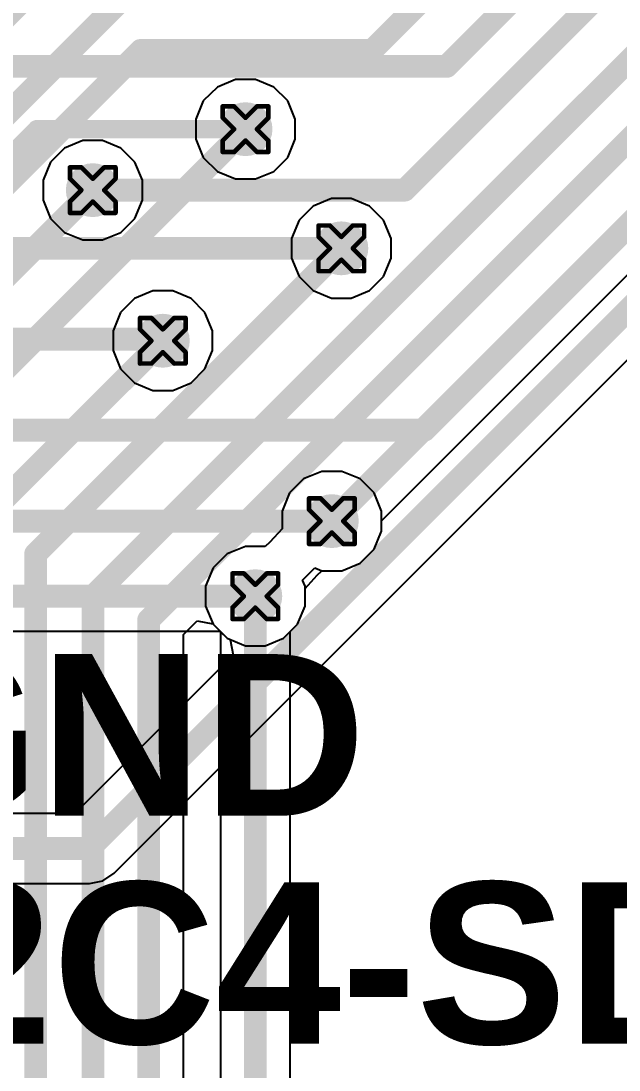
# Model space of a CAD drawing. Header units: inches. Extents: x -11 to 5379, y 0 to 5429.
# Drawn here: x 176.02 to 182.68, y 38.06 to 49.74 of the extents above; entities that cross this region are included whole.
import ezdxf

# ---------------------------------------------------------------- set-up
doc = ezdxf.new("R2010")
doc.units = ezdxf.units.IN
for name, color, linetype in [('Bottom Layer', 5, 'Continuous'), ('Drill Drawing', 1, 'Continuous'), ('GND', 16, 'Continuous'), ('PWR', 76, 'Continuous'), ('Top Layer', 1, 'Continuous'), ('Top Overlay', 2, 'Continuous'), ('Via Holes', 16, 'Continuous')]:
    doc.layers.add(name, color=color, linetype=linetype)
doc.styles.add('Arial_Bold', font='', dxfattribs={"height": 0.2})
doc.styles.get('Arial_Bold').set_extended_font_data('Arial', bold=True)

msp = doc.modelspace()

# ---------------------------------------------------------------- hatches: boundary and pattern name
at = {"layer": 'Bottom Layer'}
h = msp.add_hatch(color=5, dxfattribs=at)
edge = h.paths.add_edge_path()
edge.add_arc((178.518, 48.533), 0.3, 0, 360)
h = msp.add_hatch(color=5, dxfattribs=at)
edge = h.paths.add_edge_path()
edge.add_arc((176.817, 47.854), 0.3, 0, 360)
h = msp.add_hatch(color=5, dxfattribs=at)
edge = h.paths.add_edge_path()
edge.add_arc((179.585, 47.206), 0.3, 0, 360)
h = msp.add_hatch(color=5, dxfattribs=at)
edge = h.paths.add_edge_path()
edge.add_arc((177.597, 46.177), 0.3, 0, 360)
h = msp.add_hatch(color=5, dxfattribs=at)
edge = h.paths.add_edge_path()
edge.add_arc((179.479, 44.168), 0.3, 0, 360)
h = msp.add_hatch(color=5, dxfattribs=at)
edge = h.paths.add_edge_path()
edge.add_arc((178.627, 43.332), 0.3, 0, 360)
at = {"layer": 'GND'}
h = msp.add_hatch(color=16, dxfattribs=at)
edge = h.paths.add_edge_path()
edge.add_arc((178.518, 48.533), 0.3, 0, 360)
h = msp.add_hatch(color=16, dxfattribs=at)
edge = h.paths.add_edge_path()
edge.add_arc((176.817, 47.854), 0.3, 0, 360)
h = msp.add_hatch(color=16, dxfattribs=at)
edge = h.paths.add_edge_path()
edge.add_arc((179.585, 47.206), 0.3, 0, 360)
h = msp.add_hatch(color=16, dxfattribs=at)
edge = h.paths.add_edge_path()
edge.add_arc((177.597, 46.177), 0.3, 0, 360)
h = msp.add_hatch(color=16, dxfattribs=at)
edge = h.paths.add_edge_path()
edge.add_arc((179.479, 44.168), 0.3, 0, 360)
h = msp.add_hatch(color=16, dxfattribs=at)
edge = h.paths.add_edge_path()
edge.add_arc((178.627, 43.332), 0.3, 0, 360)
at = {"layer": 'PWR'}
h = msp.add_hatch(color=76, dxfattribs=at)
edge = h.paths.add_edge_path()
edge.add_arc((178.518, 48.533), 0.3, 0, 360)
h = msp.add_hatch(color=76, dxfattribs=at)
edge = h.paths.add_edge_path()
edge.add_arc((176.817, 47.854), 0.3, 0, 360)
h = msp.add_hatch(color=76, dxfattribs=at)
edge = h.paths.add_edge_path()
edge.add_arc((179.585, 47.206), 0.3, 0, 360)
h = msp.add_hatch(color=76, dxfattribs=at)
edge = h.paths.add_edge_path()
edge.add_arc((177.597, 46.177), 0.3, 0, 360)
h = msp.add_hatch(color=76, dxfattribs=at)
edge = h.paths.add_edge_path()
edge.add_arc((179.479, 44.168), 0.3, 0, 360)
h = msp.add_hatch(color=76, dxfattribs=at)
edge = h.paths.add_edge_path()
edge.add_arc((178.627, 43.332), 0.3, 0, 360)
at = {"layer": 'Top Layer'}
h = msp.add_hatch(color=1, dxfattribs=at)
edge = h.paths.add_edge_path()
edge.add_arc((178.518, 48.533), 0.3, 0, 360)
h = msp.add_hatch(color=1, dxfattribs=at)
edge = h.paths.add_edge_path()
edge.add_arc((176.817, 47.854), 0.3, 0, 360)
h = msp.add_hatch(color=1, dxfattribs=at)
edge = h.paths.add_edge_path()
edge.add_arc((179.585, 47.206), 0.3, 0, 360)
h = msp.add_hatch(color=1, dxfattribs=at)
edge = h.paths.add_edge_path()
edge.add_arc((177.597, 46.177), 0.3, 0, 360)
h = msp.add_hatch(color=1, dxfattribs=at)
edge = h.paths.add_edge_path()
edge.add_arc((179.479, 44.168), 0.3, 0, 360)
h = msp.add_hatch(color=1, dxfattribs=at)
edge = h.paths.add_edge_path()
edge.add_arc((178.627, 43.332), 0.3, 0, 360)
at = {"layer": 'Via Holes'}
h = msp.add_hatch(color=7, dxfattribs=at)
edge = h.paths.add_edge_path()
edge.add_arc((178.518, 48.533), 0.15, 0, 360)
h = msp.add_hatch(color=7, dxfattribs=at)
edge = h.paths.add_edge_path()
edge.add_arc((176.817, 47.854), 0.15, 0, 360)
h = msp.add_hatch(color=7, dxfattribs=at)
edge = h.paths.add_edge_path()
edge.add_arc((179.585, 47.206), 0.15, 0, 360)
h = msp.add_hatch(color=7, dxfattribs=at)
edge = h.paths.add_edge_path()
edge.add_arc((177.597, 46.177), 0.15, 0, 360)
h = msp.add_hatch(color=7, dxfattribs=at)
edge = h.paths.add_edge_path()
edge.add_arc((179.479, 44.168), 0.15, 0, 360)
h = msp.add_hatch(color=7, dxfattribs=at)
edge = h.paths.add_edge_path()
edge.add_arc((178.627, 43.332), 0.15, 0, 360)

# ---------------------------------------------------------------- linework, layer by layer
at = {"layer": 'Bottom Layer'}
for p, q in [((180.033, 44.173), (185.173, 49.313)), ((180.033, 44.058), (180.033, 44.173)), ((179.949, 43.854), (180.033, 44.058)), ((179.793, 43.698), (179.949, 43.854)), ((179.589, 43.614), (179.793, 43.698)), ((179.152, 43.511), (179.288, 43.648)), ((179.288, 43.648), (179.369, 43.614)), ((179.369, 43.614), (179.589, 43.614)), ((179.181, 43.443), (179.152, 43.511)), ((179.181, 43.222), (179.181, 43.443)), ((179.096, 43.019), (179.181, 43.222)), ((177.828, 42.907), (177.98, 43.059)), ((177.98, 43.059), (178.155, 43.024)), ((178.155, 43.024), (178.157, 43.019)), ((178.157, 43.019), (178.238, 42.937)), ((179.015, 42.937), (179.096, 43.019)), ((177.828, 35.822), (177.828, 42.907)), ((178.238, 42.937), (178.238, 36.181)), ((179.015, 36.342), (179.015, 42.937))]:
    msp.add_line(p, q, dxfattribs=at)
for points in [[(179.927, 49.41, 0.254, 0.254, 0), (183.162, 52.646, 0.254, 0.254, 0)], [(176.819, 43.329, 0.254, 0.254, 0), (186.042, 52.552, 0.254, 0.254, 0)], [(177.44, 43.068, 0.254, 0.254, 0), (186.639, 52.267, 0.254, 0.254, 0)], [(161.074, 35, 0.254, 0.254, 0), (176.674, 50.6, 0.254, 0.254, 0)], [(161.328, 34.166, 0.254, 0.254, 0), (177.166, 50.004, 0.254, 0.254, 0)], [(179.479, 44.168, 0.254, 0.254, 0), (185.012, 49.701, 0.254, 0.254, 0)], [(161.543, 33.603, 0.254, 0.254, 0), (177.351, 49.41, 0.254, 0.254, 0)], [(177.351, 49.41, 0.254, 0.254, 0), (179.927, 49.41, 0.254, 0.254, 0)], [(174.87, 44.885, 0.254, 0.254, 0), (178.518, 48.533, 0.254, 0.254, 0)], [(162.037, 33.074, 0.254, 0.254, 0), (176.817, 47.854, 0.254, 0.254, 0)], [(176.181, 43.802, 0.254, 0.254, 0), (179.585, 47.206, 0.254, 0.254, 0)], [(175.548, 44.129, 0.254, 0.254, 0), (177.597, 46.177, 0.254, 0.254, 0)], [(176.181, 36.304, 0.254, 0.254, 0), (176.181, 43.802, 0.254, 0.254, 0)], [(176.819, 36.009, 0.254, 0.254, 0), (176.819, 43.329, 0.254, 0.254, 0)], [(178.627, 36.181, 0.254, 0.254, 0), (178.627, 43.332, 0.254, 0.254, 0)], [(177.44, 35.822, 0.254, 0.254, 0), (177.44, 43.068, 0.254, 0.254, 0)]]:
    msp.add_lwpolyline(points, format="xyseb", dxfattribs=at)
for points in [[(177.287, 49.41, 0.127, 0.127, 1), (177.414, 49.41, 0.127, 0.127, 1)], [(177.287, 49.41, 0.127, 0.127, 1), (177.414, 49.41, 0.127, 0.127, 1)], [(179.863, 49.41, 0.127, 0.127, 1), (179.99, 49.41, 0.127, 0.127, 1)], [(179.863, 49.41, 0.127, 0.127, 1), (179.99, 49.41, 0.127, 0.127, 1)], [(178.454, 48.533, 0.127, 0.127, 1), (178.581, 48.533, 0.127, 0.127, 1)], [(176.753, 47.854, 0.127, 0.127, 1), (176.88, 47.854, 0.127, 0.127, 1)], [(179.522, 47.206, 0.127, 0.127, 1), (179.649, 47.206, 0.127, 0.127, 1)], [(177.533, 46.177, 0.127, 0.127, 1), (177.66, 46.177, 0.127, 0.127, 1)], [(179.416, 44.168, 0.127, 0.127, 1), (179.543, 44.168, 0.127, 0.127, 1)], [(176.117, 43.802, 0.127, 0.127, 1), (176.244, 43.802, 0.127, 0.127, 1)], [(176.117, 43.802, 0.127, 0.127, 1), (176.244, 43.802, 0.127, 0.127, 1)], [(176.756, 43.329, 0.127, 0.127, 1), (176.883, 43.329, 0.127, 0.127, 1)], [(176.756, 43.329, 0.127, 0.127, 1), (176.883, 43.329, 0.127, 0.127, 1)], [(178.563, 43.332, 0.127, 0.127, 1), (178.69, 43.332, 0.127, 0.127, 1)], [(177.376, 43.068, 0.127, 0.127, 1), (177.503, 43.068, 0.127, 0.127, 1)], [(177.376, 43.068, 0.127, 0.127, 1), (177.503, 43.068, 0.127, 0.127, 1)]]:
    msp.add_lwpolyline(points, format="xyseb", close=True, dxfattribs=at)
at = {"layer": 'Drill Drawing'}
for points in [[(178.264, 48.66, 0.0508, 0.0508, 0), (178.264, 48.787, 0.0508, 0.0508, 0)], [(178.264, 48.787, 0.0508, 0.0508, 0), (178.391, 48.787, 0.0508, 0.0508, 0)], [(178.391, 48.787, 0.0508, 0.0508, 0), (178.518, 48.66, 0.0508, 0.0508, 0)], [(178.518, 48.66, 0.0508, 0.0508, 0), (178.645, 48.787, 0.0508, 0.0508, 0)], [(178.645, 48.787, 0.0508, 0.0508, 0), (178.772, 48.787, 0.0508, 0.0508, 0)], [(178.772, 48.66, 0.0508, 0.0508, 0), (178.772, 48.787, 0.0508, 0.0508, 0)], [(178.264, 48.66, 0.0508, 0.0508, 0), (178.391, 48.533, 0.0508, 0.0508, 0)], [(178.645, 48.533, 0.0508, 0.0508, 0), (178.772, 48.66, 0.0508, 0.0508, 0)], [(178.264, 48.406, 0.0508, 0.0508, 0), (178.391, 48.533, 0.0508, 0.0508, 0)], [(178.645, 48.533, 0.0508, 0.0508, 0), (178.772, 48.406, 0.0508, 0.0508, 0)], [(178.264, 48.279, 0.0508, 0.0508, 0), (178.264, 48.406, 0.0508, 0.0508, 0)], [(178.391, 48.279, 0.0508, 0.0508, 0), (178.518, 48.406, 0.0508, 0.0508, 0)], [(178.518, 48.406, 0.0508, 0.0508, 0), (178.645, 48.279, 0.0508, 0.0508, 0)], [(178.772, 48.279, 0.0508, 0.0508, 0), (178.772, 48.406, 0.0508, 0.0508, 0)], [(178.264, 48.279, 0.0508, 0.0508, 0), (178.391, 48.279, 0.0508, 0.0508, 0)], [(178.645, 48.279, 0.0508, 0.0508, 0), (178.772, 48.279, 0.0508, 0.0508, 0)], [(176.563, 47.981, 0.0508, 0.0508, 0), (176.563, 48.108, 0.0508, 0.0508, 0)], [(176.563, 48.108, 0.0508, 0.0508, 0), (176.69, 48.108, 0.0508, 0.0508, 0)], [(176.69, 48.108, 0.0508, 0.0508, 0), (176.817, 47.981, 0.0508, 0.0508, 0)], [(176.817, 47.981, 0.0508, 0.0508, 0), (176.944, 48.108, 0.0508, 0.0508, 0)], [(176.944, 48.108, 0.0508, 0.0508, 0), (177.071, 48.108, 0.0508, 0.0508, 0)], [(177.071, 47.981, 0.0508, 0.0508, 0), (177.071, 48.108, 0.0508, 0.0508, 0)], [(176.563, 47.981, 0.0508, 0.0508, 0), (176.69, 47.854, 0.0508, 0.0508, 0)], [(176.944, 47.854, 0.0508, 0.0508, 0), (177.071, 47.981, 0.0508, 0.0508, 0)], [(176.563, 47.727, 0.0508, 0.0508, 0), (176.69, 47.854, 0.0508, 0.0508, 0)], [(176.944, 47.854, 0.0508, 0.0508, 0), (177.071, 47.727, 0.0508, 0.0508, 0)], [(176.563, 47.6, 0.0508, 0.0508, 0), (176.563, 47.727, 0.0508, 0.0508, 0)], [(176.69, 47.6, 0.0508, 0.0508, 0), (176.817, 47.727, 0.0508, 0.0508, 0)], [(176.817, 47.727, 0.0508, 0.0508, 0), (176.944, 47.6, 0.0508, 0.0508, 0)], [(177.071, 47.6, 0.0508, 0.0508, 0), (177.071, 47.727, 0.0508, 0.0508, 0)], [(176.563, 47.6, 0.0508, 0.0508, 0), (176.69, 47.6, 0.0508, 0.0508, 0)], [(176.944, 47.6, 0.0508, 0.0508, 0), (177.071, 47.6, 0.0508, 0.0508, 0)], [(179.331, 47.333, 0.0508, 0.0508, 0), (179.331, 47.46, 0.0508, 0.0508, 0)], [(179.331, 47.46, 0.0508, 0.0508, 0), (179.458, 47.46, 0.0508, 0.0508, 0)], [(179.458, 47.46, 0.0508, 0.0508, 0), (179.585, 47.333, 0.0508, 0.0508, 0)], [(179.585, 47.333, 0.0508, 0.0508, 0), (179.712, 47.46, 0.0508, 0.0508, 0)], [(179.712, 47.46, 0.0508, 0.0508, 0), (179.839, 47.46, 0.0508, 0.0508, 0)], [(179.839, 47.333, 0.0508, 0.0508, 0), (179.839, 47.46, 0.0508, 0.0508, 0)], [(179.331, 47.333, 0.0508, 0.0508, 0), (179.458, 47.206, 0.0508, 0.0508, 0)], [(179.712, 47.206, 0.0508, 0.0508, 0), (179.839, 47.333, 0.0508, 0.0508, 0)], [(179.331, 47.079, 0.0508, 0.0508, 0), (179.458, 47.206, 0.0508, 0.0508, 0)], [(179.712, 47.206, 0.0508, 0.0508, 0), (179.839, 47.079, 0.0508, 0.0508, 0)], [(179.331, 46.952, 0.0508, 0.0508, 0), (179.331, 47.079, 0.0508, 0.0508, 0)], [(179.458, 46.952, 0.0508, 0.0508, 0), (179.585, 47.079, 0.0508, 0.0508, 0)], [(179.585, 47.079, 0.0508, 0.0508, 0), (179.712, 46.952, 0.0508, 0.0508, 0)], [(179.839, 46.952, 0.0508, 0.0508, 0), (179.839, 47.079, 0.0508, 0.0508, 0)], [(179.331, 46.952, 0.0508, 0.0508, 0), (179.458, 46.952, 0.0508, 0.0508, 0)], [(179.712, 46.952, 0.0508, 0.0508, 0), (179.839, 46.952, 0.0508, 0.0508, 0)], [(177.343, 46.304, 0.0508, 0.0508, 0), (177.343, 46.431, 0.0508, 0.0508, 0)], [(177.343, 46.431, 0.0508, 0.0508, 0), (177.47, 46.431, 0.0508, 0.0508, 0)], [(177.47, 46.431, 0.0508, 0.0508, 0), (177.597, 46.304, 0.0508, 0.0508, 0)], [(177.597, 46.304, 0.0508, 0.0508, 0), (177.724, 46.431, 0.0508, 0.0508, 0)], [(177.724, 46.431, 0.0508, 0.0508, 0), (177.851, 46.431, 0.0508, 0.0508, 0)], [(177.851, 46.304, 0.0508, 0.0508, 0), (177.851, 46.431, 0.0508, 0.0508, 0)], [(177.343, 46.304, 0.0508, 0.0508, 0), (177.47, 46.177, 0.0508, 0.0508, 0)], [(177.724, 46.177, 0.0508, 0.0508, 0), (177.851, 46.304, 0.0508, 0.0508, 0)], [(177.343, 46.05, 0.0508, 0.0508, 0), (177.47, 46.177, 0.0508, 0.0508, 0)], [(177.724, 46.177, 0.0508, 0.0508, 0), (177.851, 46.05, 0.0508, 0.0508, 0)], [(177.343, 45.923, 0.0508, 0.0508, 0), (177.343, 46.05, 0.0508, 0.0508, 0)], [(177.47, 45.923, 0.0508, 0.0508, 0), (177.597, 46.05, 0.0508, 0.0508, 0)], [(177.597, 46.05, 0.0508, 0.0508, 0), (177.724, 45.923, 0.0508, 0.0508, 0)], [(177.851, 45.923, 0.0508, 0.0508, 0), (177.851, 46.05, 0.0508, 0.0508, 0)], [(177.343, 45.923, 0.0508, 0.0508, 0), (177.47, 45.923, 0.0508, 0.0508, 0)], [(177.724, 45.923, 0.0508, 0.0508, 0), (177.851, 45.923, 0.0508, 0.0508, 0)], [(179.225, 44.295, 0.0508, 0.0508, 0), (179.225, 44.422, 0.0508, 0.0508, 0)], [(179.225, 44.422, 0.0508, 0.0508, 0), (179.352, 44.422, 0.0508, 0.0508, 0)], [(179.352, 44.422, 0.0508, 0.0508, 0), (179.479, 44.295, 0.0508, 0.0508, 0)], [(179.479, 44.295, 0.0508, 0.0508, 0), (179.606, 44.422, 0.0508, 0.0508, 0)], [(179.606, 44.422, 0.0508, 0.0508, 0), (179.733, 44.422, 0.0508, 0.0508, 0)], [(179.733, 44.295, 0.0508, 0.0508, 0), (179.733, 44.422, 0.0508, 0.0508, 0)], [(179.225, 44.295, 0.0508, 0.0508, 0), (179.352, 44.168, 0.0508, 0.0508, 0)], [(179.606, 44.168, 0.0508, 0.0508, 0), (179.733, 44.295, 0.0508, 0.0508, 0)], [(179.225, 44.041, 0.0508, 0.0508, 0), (179.352, 44.168, 0.0508, 0.0508, 0)], [(179.606, 44.168, 0.0508, 0.0508, 0), (179.733, 44.041, 0.0508, 0.0508, 0)], [(179.225, 43.914, 0.0508, 0.0508, 0), (179.225, 44.041, 0.0508, 0.0508, 0)], [(179.352, 43.914, 0.0508, 0.0508, 0), (179.479, 44.041, 0.0508, 0.0508, 0)], [(179.479, 44.041, 0.0508, 0.0508, 0), (179.606, 43.914, 0.0508, 0.0508, 0)], [(179.733, 43.914, 0.0508, 0.0508, 0), (179.733, 44.041, 0.0508, 0.0508, 0)], [(179.225, 43.914, 0.0508, 0.0508, 0), (179.352, 43.914, 0.0508, 0.0508, 0)], [(179.606, 43.914, 0.0508, 0.0508, 0), (179.733, 43.914, 0.0508, 0.0508, 0)], [(178.373, 43.459, 0.0508, 0.0508, 0), (178.373, 43.586, 0.0508, 0.0508, 0)], [(178.373, 43.586, 0.0508, 0.0508, 0), (178.5, 43.586, 0.0508, 0.0508, 0)], [(178.5, 43.586, 0.0508, 0.0508, 0), (178.627, 43.459, 0.0508, 0.0508, 0)], [(178.627, 43.459, 0.0508, 0.0508, 0), (178.754, 43.586, 0.0508, 0.0508, 0)], [(178.754, 43.586, 0.0508, 0.0508, 0), (178.881, 43.586, 0.0508, 0.0508, 0)], [(178.881, 43.459, 0.0508, 0.0508, 0), (178.881, 43.586, 0.0508, 0.0508, 0)], [(178.373, 43.459, 0.0508, 0.0508, 0), (178.5, 43.332, 0.0508, 0.0508, 0)], [(178.754, 43.332, 0.0508, 0.0508, 0), (178.881, 43.459, 0.0508, 0.0508, 0)], [(178.373, 43.205, 0.0508, 0.0508, 0), (178.5, 43.332, 0.0508, 0.0508, 0)], [(178.754, 43.332, 0.0508, 0.0508, 0), (178.881, 43.205, 0.0508, 0.0508, 0)], [(178.373, 43.078, 0.0508, 0.0508, 0), (178.373, 43.205, 0.0508, 0.0508, 0)], [(178.5, 43.078, 0.0508, 0.0508, 0), (178.627, 43.205, 0.0508, 0.0508, 0)], [(178.627, 43.205, 0.0508, 0.0508, 0), (178.754, 43.078, 0.0508, 0.0508, 0)], [(178.881, 43.078, 0.0508, 0.0508, 0), (178.881, 43.205, 0.0508, 0.0508, 0)], [(178.373, 43.078, 0.0508, 0.0508, 0), (178.5, 43.078, 0.0508, 0.0508, 0)], [(178.754, 43.078, 0.0508, 0.0508, 0), (178.881, 43.078, 0.0508, 0.0508, 0)]]:
    msp.add_lwpolyline(points, format="xyseb", dxfattribs=at)
for points in [[(178.251, 48.787, 0.0254, 0.0254, 1), (178.277, 48.787, 0.0254, 0.0254, 1)], [(178.251, 48.787, 0.0254, 0.0254, 1), (178.277, 48.787, 0.0254, 0.0254, 1)], [(178.378, 48.787, 0.0254, 0.0254, 1), (178.404, 48.787, 0.0254, 0.0254, 1)], [(178.378, 48.787, 0.0254, 0.0254, 1), (178.404, 48.787, 0.0254, 0.0254, 1)], [(178.632, 48.787, 0.0254, 0.0254, 1), (178.658, 48.787, 0.0254, 0.0254, 1)], [(178.632, 48.787, 0.0254, 0.0254, 1), (178.658, 48.787, 0.0254, 0.0254, 1)], [(178.759, 48.787, 0.0254, 0.0254, 1), (178.785, 48.787, 0.0254, 0.0254, 1)], [(178.759, 48.787, 0.0254, 0.0254, 1), (178.785, 48.787, 0.0254, 0.0254, 1)], [(178.251, 48.66, 0.0254, 0.0254, 1), (178.277, 48.66, 0.0254, 0.0254, 1)], [(178.251, 48.66, 0.0254, 0.0254, 1), (178.277, 48.66, 0.0254, 0.0254, 1)], [(178.505, 48.66, 0.0254, 0.0254, 1), (178.531, 48.66, 0.0254, 0.0254, 1)], [(178.505, 48.66, 0.0254, 0.0254, 1), (178.531, 48.66, 0.0254, 0.0254, 1)], [(178.759, 48.66, 0.0254, 0.0254, 1), (178.785, 48.66, 0.0254, 0.0254, 1)], [(178.759, 48.66, 0.0254, 0.0254, 1), (178.785, 48.66, 0.0254, 0.0254, 1)], [(178.378, 48.533, 0.0254, 0.0254, 1), (178.404, 48.533, 0.0254, 0.0254, 1)], [(178.378, 48.533, 0.0254, 0.0254, 1), (178.404, 48.533, 0.0254, 0.0254, 1)], [(178.632, 48.533, 0.0254, 0.0254, 1), (178.658, 48.533, 0.0254, 0.0254, 1)], [(178.632, 48.533, 0.0254, 0.0254, 1), (178.658, 48.533, 0.0254, 0.0254, 1)], [(178.251, 48.406, 0.0254, 0.0254, 1), (178.277, 48.406, 0.0254, 0.0254, 1)], [(178.251, 48.406, 0.0254, 0.0254, 1), (178.277, 48.406, 0.0254, 0.0254, 1)], [(178.505, 48.406, 0.0254, 0.0254, 1), (178.531, 48.406, 0.0254, 0.0254, 1)], [(178.505, 48.406, 0.0254, 0.0254, 1), (178.531, 48.406, 0.0254, 0.0254, 1)], [(178.759, 48.406, 0.0254, 0.0254, 1), (178.785, 48.406, 0.0254, 0.0254, 1)], [(178.759, 48.406, 0.0254, 0.0254, 1), (178.785, 48.406, 0.0254, 0.0254, 1)], [(178.251, 48.279, 0.0254, 0.0254, 1), (178.277, 48.279, 0.0254, 0.0254, 1)], [(178.251, 48.279, 0.0254, 0.0254, 1), (178.277, 48.279, 0.0254, 0.0254, 1)], [(178.378, 48.279, 0.0254, 0.0254, 1), (178.404, 48.279, 0.0254, 0.0254, 1)], [(178.378, 48.279, 0.0254, 0.0254, 1), (178.404, 48.279, 0.0254, 0.0254, 1)], [(178.632, 48.279, 0.0254, 0.0254, 1), (178.658, 48.279, 0.0254, 0.0254, 1)], [(178.632, 48.279, 0.0254, 0.0254, 1), (178.658, 48.279, 0.0254, 0.0254, 1)], [(178.759, 48.279, 0.0254, 0.0254, 1), (178.785, 48.279, 0.0254, 0.0254, 1)], [(178.759, 48.279, 0.0254, 0.0254, 1), (178.785, 48.279, 0.0254, 0.0254, 1)], [(176.55, 48.108, 0.0254, 0.0254, 1), (176.575, 48.108, 0.0254, 0.0254, 1)], [(176.55, 48.108, 0.0254, 0.0254, 1), (176.575, 48.108, 0.0254, 0.0254, 1)], [(176.677, 48.108, 0.0254, 0.0254, 1), (176.702, 48.108, 0.0254, 0.0254, 1)], [(176.677, 48.108, 0.0254, 0.0254, 1), (176.702, 48.108, 0.0254, 0.0254, 1)], [(176.931, 48.108, 0.0254, 0.0254, 1), (176.956, 48.108, 0.0254, 0.0254, 1)], [(176.931, 48.108, 0.0254, 0.0254, 1), (176.956, 48.108, 0.0254, 0.0254, 1)], [(177.058, 48.108, 0.0254, 0.0254, 1), (177.083, 48.108, 0.0254, 0.0254, 1)], [(177.058, 48.108, 0.0254, 0.0254, 1), (177.083, 48.108, 0.0254, 0.0254, 1)], [(176.55, 47.981, 0.0254, 0.0254, 1), (176.575, 47.981, 0.0254, 0.0254, 1)], [(176.55, 47.981, 0.0254, 0.0254, 1), (176.575, 47.981, 0.0254, 0.0254, 1)], [(176.804, 47.981, 0.0254, 0.0254, 1), (176.829, 47.981, 0.0254, 0.0254, 1)], [(176.804, 47.981, 0.0254, 0.0254, 1), (176.829, 47.981, 0.0254, 0.0254, 1)], [(177.058, 47.981, 0.0254, 0.0254, 1), (177.083, 47.981, 0.0254, 0.0254, 1)], [(177.058, 47.981, 0.0254, 0.0254, 1), (177.083, 47.981, 0.0254, 0.0254, 1)], [(176.677, 47.854, 0.0254, 0.0254, 1), (176.702, 47.854, 0.0254, 0.0254, 1)], [(176.677, 47.854, 0.0254, 0.0254, 1), (176.702, 47.854, 0.0254, 0.0254, 1)], [(176.931, 47.854, 0.0254, 0.0254, 1), (176.956, 47.854, 0.0254, 0.0254, 1)], [(176.931, 47.854, 0.0254, 0.0254, 1), (176.956, 47.854, 0.0254, 0.0254, 1)], [(176.55, 47.727, 0.0254, 0.0254, 1), (176.575, 47.727, 0.0254, 0.0254, 1)], [(176.55, 47.727, 0.0254, 0.0254, 1), (176.575, 47.727, 0.0254, 0.0254, 1)], [(176.804, 47.727, 0.0254, 0.0254, 1), (176.829, 47.727, 0.0254, 0.0254, 1)], [(176.804, 47.727, 0.0254, 0.0254, 1), (176.829, 47.727, 0.0254, 0.0254, 1)], [(177.058, 47.727, 0.0254, 0.0254, 1), (177.083, 47.727, 0.0254, 0.0254, 1)], [(177.058, 47.727, 0.0254, 0.0254, 1), (177.083, 47.727, 0.0254, 0.0254, 1)], [(176.55, 47.6, 0.0254, 0.0254, 1), (176.575, 47.6, 0.0254, 0.0254, 1)], [(176.55, 47.6, 0.0254, 0.0254, 1), (176.575, 47.6, 0.0254, 0.0254, 1)], [(176.677, 47.6, 0.0254, 0.0254, 1), (176.702, 47.6, 0.0254, 0.0254, 1)], [(176.677, 47.6, 0.0254, 0.0254, 1), (176.702, 47.6, 0.0254, 0.0254, 1)], [(176.931, 47.6, 0.0254, 0.0254, 1), (176.956, 47.6, 0.0254, 0.0254, 1)], [(176.931, 47.6, 0.0254, 0.0254, 1), (176.956, 47.6, 0.0254, 0.0254, 1)], [(177.058, 47.6, 0.0254, 0.0254, 1), (177.083, 47.6, 0.0254, 0.0254, 1)], [(177.058, 47.6, 0.0254, 0.0254, 1), (177.083, 47.6, 0.0254, 0.0254, 1)], [(179.319, 47.46, 0.0254, 0.0254, 1), (179.344, 47.46, 0.0254, 0.0254, 1)], [(179.319, 47.46, 0.0254, 0.0254, 1), (179.344, 47.46, 0.0254, 0.0254, 1)], [(179.446, 47.46, 0.0254, 0.0254, 1), (179.471, 47.46, 0.0254, 0.0254, 1)], [(179.446, 47.46, 0.0254, 0.0254, 1), (179.471, 47.46, 0.0254, 0.0254, 1)], [(179.7, 47.46, 0.0254, 0.0254, 1), (179.725, 47.46, 0.0254, 0.0254, 1)], [(179.7, 47.46, 0.0254, 0.0254, 1), (179.725, 47.46, 0.0254, 0.0254, 1)], [(179.827, 47.46, 0.0254, 0.0254, 1), (179.852, 47.46, 0.0254, 0.0254, 1)], [(179.827, 47.46, 0.0254, 0.0254, 1), (179.852, 47.46, 0.0254, 0.0254, 1)], [(179.319, 47.333, 0.0254, 0.0254, 1), (179.344, 47.333, 0.0254, 0.0254, 1)], [(179.319, 47.333, 0.0254, 0.0254, 1), (179.344, 47.333, 0.0254, 0.0254, 1)], [(179.573, 47.333, 0.0254, 0.0254, 1), (179.598, 47.333, 0.0254, 0.0254, 1)], [(179.573, 47.333, 0.0254, 0.0254, 1), (179.598, 47.333, 0.0254, 0.0254, 1)], [(179.827, 47.333, 0.0254, 0.0254, 1), (179.852, 47.333, 0.0254, 0.0254, 1)], [(179.827, 47.333, 0.0254, 0.0254, 1), (179.852, 47.333, 0.0254, 0.0254, 1)], [(179.446, 47.206, 0.0254, 0.0254, 1), (179.471, 47.206, 0.0254, 0.0254, 1)], [(179.446, 47.206, 0.0254, 0.0254, 1), (179.471, 47.206, 0.0254, 0.0254, 1)], [(179.7, 47.206, 0.0254, 0.0254, 1), (179.725, 47.206, 0.0254, 0.0254, 1)], [(179.7, 47.206, 0.0254, 0.0254, 1), (179.725, 47.206, 0.0254, 0.0254, 1)], [(179.319, 47.079, 0.0254, 0.0254, 1), (179.344, 47.079, 0.0254, 0.0254, 1)], [(179.319, 47.079, 0.0254, 0.0254, 1), (179.344, 47.079, 0.0254, 0.0254, 1)], [(179.573, 47.079, 0.0254, 0.0254, 1), (179.598, 47.079, 0.0254, 0.0254, 1)], [(179.573, 47.079, 0.0254, 0.0254, 1), (179.598, 47.079, 0.0254, 0.0254, 1)], [(179.827, 47.079, 0.0254, 0.0254, 1), (179.852, 47.079, 0.0254, 0.0254, 1)], [(179.827, 47.079, 0.0254, 0.0254, 1), (179.852, 47.079, 0.0254, 0.0254, 1)], [(179.319, 46.952, 0.0254, 0.0254, 1), (179.344, 46.952, 0.0254, 0.0254, 1)], [(179.319, 46.952, 0.0254, 0.0254, 1), (179.344, 46.952, 0.0254, 0.0254, 1)], [(179.446, 46.952, 0.0254, 0.0254, 1), (179.471, 46.952, 0.0254, 0.0254, 1)], [(179.446, 46.952, 0.0254, 0.0254, 1), (179.471, 46.952, 0.0254, 0.0254, 1)], [(179.7, 46.952, 0.0254, 0.0254, 1), (179.725, 46.952, 0.0254, 0.0254, 1)], [(179.7, 46.952, 0.0254, 0.0254, 1), (179.725, 46.952, 0.0254, 0.0254, 1)], [(179.827, 46.952, 0.0254, 0.0254, 1), (179.852, 46.952, 0.0254, 0.0254, 1)], [(179.827, 46.952, 0.0254, 0.0254, 1), (179.852, 46.952, 0.0254, 0.0254, 1)], [(177.33, 46.431, 0.0254, 0.0254, 1), (177.356, 46.431, 0.0254, 0.0254, 1)], [(177.33, 46.431, 0.0254, 0.0254, 1), (177.356, 46.431, 0.0254, 0.0254, 1)], [(177.457, 46.431, 0.0254, 0.0254, 1), (177.482, 46.431, 0.0254, 0.0254, 1)], [(177.457, 46.431, 0.0254, 0.0254, 1), (177.482, 46.431, 0.0254, 0.0254, 1)], [(177.711, 46.431, 0.0254, 0.0254, 1), (177.737, 46.431, 0.0254, 0.0254, 1)], [(177.711, 46.431, 0.0254, 0.0254, 1), (177.737, 46.431, 0.0254, 0.0254, 1)], [(177.838, 46.431, 0.0254, 0.0254, 1), (177.863, 46.431, 0.0254, 0.0254, 1)], [(177.838, 46.431, 0.0254, 0.0254, 1), (177.863, 46.431, 0.0254, 0.0254, 1)], [(177.33, 46.304, 0.0254, 0.0254, 1), (177.356, 46.304, 0.0254, 0.0254, 1)], [(177.33, 46.304, 0.0254, 0.0254, 1), (177.356, 46.304, 0.0254, 0.0254, 1)], [(177.584, 46.304, 0.0254, 0.0254, 1), (177.609, 46.304, 0.0254, 0.0254, 1)], [(177.584, 46.304, 0.0254, 0.0254, 1), (177.609, 46.304, 0.0254, 0.0254, 1)], [(177.838, 46.304, 0.0254, 0.0254, 1), (177.863, 46.304, 0.0254, 0.0254, 1)], [(177.838, 46.304, 0.0254, 0.0254, 1), (177.863, 46.304, 0.0254, 0.0254, 1)], [(177.457, 46.177, 0.0254, 0.0254, 1), (177.482, 46.177, 0.0254, 0.0254, 1)], [(177.457, 46.177, 0.0254, 0.0254, 1), (177.482, 46.177, 0.0254, 0.0254, 1)], [(177.711, 46.177, 0.0254, 0.0254, 1), (177.737, 46.177, 0.0254, 0.0254, 1)], [(177.711, 46.177, 0.0254, 0.0254, 1), (177.737, 46.177, 0.0254, 0.0254, 1)], [(177.33, 46.05, 0.0254, 0.0254, 1), (177.356, 46.05, 0.0254, 0.0254, 1)], [(177.33, 46.05, 0.0254, 0.0254, 1), (177.356, 46.05, 0.0254, 0.0254, 1)], [(177.584, 46.05, 0.0254, 0.0254, 1), (177.609, 46.05, 0.0254, 0.0254, 1)], [(177.584, 46.05, 0.0254, 0.0254, 1), (177.609, 46.05, 0.0254, 0.0254, 1)], [(177.838, 46.05, 0.0254, 0.0254, 1), (177.863, 46.05, 0.0254, 0.0254, 1)], [(177.838, 46.05, 0.0254, 0.0254, 1), (177.863, 46.05, 0.0254, 0.0254, 1)], [(177.33, 45.923, 0.0254, 0.0254, 1), (177.356, 45.923, 0.0254, 0.0254, 1)], [(177.33, 45.923, 0.0254, 0.0254, 1), (177.356, 45.923, 0.0254, 0.0254, 1)], [(177.457, 45.923, 0.0254, 0.0254, 1), (177.482, 45.923, 0.0254, 0.0254, 1)], [(177.457, 45.923, 0.0254, 0.0254, 1), (177.482, 45.923, 0.0254, 0.0254, 1)], [(177.711, 45.923, 0.0254, 0.0254, 1), (177.737, 45.923, 0.0254, 0.0254, 1)], [(177.711, 45.923, 0.0254, 0.0254, 1), (177.737, 45.923, 0.0254, 0.0254, 1)], [(177.838, 45.923, 0.0254, 0.0254, 1), (177.863, 45.923, 0.0254, 0.0254, 1)], [(177.838, 45.923, 0.0254, 0.0254, 1), (177.863, 45.923, 0.0254, 0.0254, 1)], [(179.212, 44.422, 0.0254, 0.0254, 1), (179.238, 44.422, 0.0254, 0.0254, 1)], [(179.212, 44.422, 0.0254, 0.0254, 1), (179.238, 44.422, 0.0254, 0.0254, 1)], [(179.339, 44.422, 0.0254, 0.0254, 1), (179.365, 44.422, 0.0254, 0.0254, 1)], [(179.339, 44.422, 0.0254, 0.0254, 1), (179.365, 44.422, 0.0254, 0.0254, 1)], [(179.593, 44.422, 0.0254, 0.0254, 1), (179.619, 44.422, 0.0254, 0.0254, 1)], [(179.593, 44.422, 0.0254, 0.0254, 1), (179.619, 44.422, 0.0254, 0.0254, 1)], [(179.72, 44.422, 0.0254, 0.0254, 1), (179.746, 44.422, 0.0254, 0.0254, 1)], [(179.72, 44.422, 0.0254, 0.0254, 1), (179.746, 44.422, 0.0254, 0.0254, 1)], [(179.212, 44.295, 0.0254, 0.0254, 1), (179.238, 44.295, 0.0254, 0.0254, 1)], [(179.212, 44.295, 0.0254, 0.0254, 1), (179.238, 44.295, 0.0254, 0.0254, 1)], [(179.466, 44.295, 0.0254, 0.0254, 1), (179.492, 44.295, 0.0254, 0.0254, 1)], [(179.466, 44.295, 0.0254, 0.0254, 1), (179.492, 44.295, 0.0254, 0.0254, 1)], [(179.72, 44.295, 0.0254, 0.0254, 1), (179.746, 44.295, 0.0254, 0.0254, 1)], [(179.72, 44.295, 0.0254, 0.0254, 1), (179.746, 44.295, 0.0254, 0.0254, 1)], [(179.339, 44.168, 0.0254, 0.0254, 1), (179.365, 44.168, 0.0254, 0.0254, 1)], [(179.339, 44.168, 0.0254, 0.0254, 1), (179.365, 44.168, 0.0254, 0.0254, 1)], [(179.593, 44.168, 0.0254, 0.0254, 1), (179.619, 44.168, 0.0254, 0.0254, 1)], [(179.593, 44.168, 0.0254, 0.0254, 1), (179.619, 44.168, 0.0254, 0.0254, 1)], [(179.212, 44.041, 0.0254, 0.0254, 1), (179.238, 44.041, 0.0254, 0.0254, 1)], [(179.212, 44.041, 0.0254, 0.0254, 1), (179.238, 44.041, 0.0254, 0.0254, 1)], [(179.466, 44.041, 0.0254, 0.0254, 1), (179.492, 44.041, 0.0254, 0.0254, 1)], [(179.466, 44.041, 0.0254, 0.0254, 1), (179.492, 44.041, 0.0254, 0.0254, 1)], [(179.72, 44.041, 0.0254, 0.0254, 1), (179.746, 44.041, 0.0254, 0.0254, 1)], [(179.72, 44.041, 0.0254, 0.0254, 1), (179.746, 44.041, 0.0254, 0.0254, 1)], [(179.212, 43.914, 0.0254, 0.0254, 1), (179.238, 43.914, 0.0254, 0.0254, 1)], [(179.212, 43.914, 0.0254, 0.0254, 1), (179.238, 43.914, 0.0254, 0.0254, 1)], [(179.339, 43.914, 0.0254, 0.0254, 1), (179.365, 43.914, 0.0254, 0.0254, 1)], [(179.339, 43.914, 0.0254, 0.0254, 1), (179.365, 43.914, 0.0254, 0.0254, 1)], [(179.593, 43.914, 0.0254, 0.0254, 1), (179.619, 43.914, 0.0254, 0.0254, 1)], [(179.593, 43.914, 0.0254, 0.0254, 1), (179.619, 43.914, 0.0254, 0.0254, 1)], [(179.72, 43.914, 0.0254, 0.0254, 1), (179.746, 43.914, 0.0254, 0.0254, 1)], [(179.72, 43.914, 0.0254, 0.0254, 1), (179.746, 43.914, 0.0254, 0.0254, 1)], [(178.36, 43.586, 0.0254, 0.0254, 1), (178.385, 43.586, 0.0254, 0.0254, 1)], [(178.36, 43.586, 0.0254, 0.0254, 1), (178.385, 43.586, 0.0254, 0.0254, 1)], [(178.487, 43.586, 0.0254, 0.0254, 1), (178.512, 43.586, 0.0254, 0.0254, 1)], [(178.487, 43.586, 0.0254, 0.0254, 1), (178.512, 43.586, 0.0254, 0.0254, 1)], [(178.741, 43.586, 0.0254, 0.0254, 1), (178.766, 43.586, 0.0254, 0.0254, 1)], [(178.741, 43.586, 0.0254, 0.0254, 1), (178.766, 43.586, 0.0254, 0.0254, 1)], [(178.868, 43.586, 0.0254, 0.0254, 1), (178.893, 43.586, 0.0254, 0.0254, 1)], [(178.868, 43.586, 0.0254, 0.0254, 1), (178.893, 43.586, 0.0254, 0.0254, 1)], [(178.36, 43.459, 0.0254, 0.0254, 1), (178.385, 43.459, 0.0254, 0.0254, 1)], [(178.36, 43.459, 0.0254, 0.0254, 1), (178.385, 43.459, 0.0254, 0.0254, 1)], [(178.614, 43.459, 0.0254, 0.0254, 1), (178.639, 43.459, 0.0254, 0.0254, 1)], [(178.614, 43.459, 0.0254, 0.0254, 1), (178.639, 43.459, 0.0254, 0.0254, 1)], [(178.868, 43.459, 0.0254, 0.0254, 1), (178.893, 43.459, 0.0254, 0.0254, 1)], [(178.868, 43.459, 0.0254, 0.0254, 1), (178.893, 43.459, 0.0254, 0.0254, 1)], [(178.487, 43.332, 0.0254, 0.0254, 1), (178.512, 43.332, 0.0254, 0.0254, 1)], [(178.487, 43.332, 0.0254, 0.0254, 1), (178.512, 43.332, 0.0254, 0.0254, 1)], [(178.741, 43.332, 0.0254, 0.0254, 1), (178.766, 43.332, 0.0254, 0.0254, 1)], [(178.741, 43.332, 0.0254, 0.0254, 1), (178.766, 43.332, 0.0254, 0.0254, 1)], [(178.36, 43.205, 0.0254, 0.0254, 1), (178.385, 43.205, 0.0254, 0.0254, 1)], [(178.36, 43.205, 0.0254, 0.0254, 1), (178.385, 43.205, 0.0254, 0.0254, 1)], [(178.614, 43.205, 0.0254, 0.0254, 1), (178.639, 43.205, 0.0254, 0.0254, 1)], [(178.614, 43.205, 0.0254, 0.0254, 1), (178.639, 43.205, 0.0254, 0.0254, 1)], [(178.868, 43.205, 0.0254, 0.0254, 1), (178.893, 43.205, 0.0254, 0.0254, 1)], [(178.868, 43.205, 0.0254, 0.0254, 1), (178.893, 43.205, 0.0254, 0.0254, 1)], [(178.36, 43.078, 0.0254, 0.0254, 1), (178.385, 43.078, 0.0254, 0.0254, 1)], [(178.36, 43.078, 0.0254, 0.0254, 1), (178.385, 43.078, 0.0254, 0.0254, 1)], [(178.487, 43.078, 0.0254, 0.0254, 1), (178.512, 43.078, 0.0254, 0.0254, 1)], [(178.487, 43.078, 0.0254, 0.0254, 1), (178.512, 43.078, 0.0254, 0.0254, 1)], [(178.741, 43.078, 0.0254, 0.0254, 1), (178.766, 43.078, 0.0254, 0.0254, 1)], [(178.741, 43.078, 0.0254, 0.0254, 1), (178.766, 43.078, 0.0254, 0.0254, 1)], [(178.868, 43.078, 0.0254, 0.0254, 1), (178.893, 43.078, 0.0254, 0.0254, 1)], [(178.868, 43.078, 0.0254, 0.0254, 1), (178.893, 43.078, 0.0254, 0.0254, 1)]]:
    msp.add_lwpolyline(points, format="xyseb", close=True, dxfattribs=at)
at = {"layer": 'GND'}
for p, q in [((178.408, 49.087), (178.204, 49.002)), ((178.628, 49.087), (178.408, 49.087)), ((178.832, 49.002), (178.628, 49.087)), ((178.204, 49.002), (178.048, 48.847)), ((178.988, 48.847), (178.832, 49.002)), ((178.048, 48.847), (177.964, 48.643)), ((179.072, 48.643), (178.988, 48.847)), ((177.964, 48.643), (177.964, 48.423)), ((179.072, 48.423), (179.072, 48.643)), ((176.707, 48.408), (176.503, 48.323)), ((176.927, 48.408), (176.707, 48.408)), ((177.131, 48.323), (176.927, 48.408)), ((177.964, 48.423), (178.048, 48.219)), ((178.988, 48.219), (179.072, 48.423)), ((176.503, 48.323), (176.347, 48.167)), ((177.286, 48.167), (177.131, 48.323)), ((176.347, 48.167), (176.263, 47.964)), ((177.371, 47.964), (177.286, 48.167)), ((178.048, 48.219), (178.204, 48.063)), ((178.832, 48.063), (178.988, 48.219)), ((178.204, 48.063), (178.408, 47.979)), ((178.628, 47.979), (178.832, 48.063)), ((176.263, 47.964), (176.263, 47.743)), ((177.371, 47.743), (177.371, 47.964)), ((178.408, 47.979), (178.628, 47.979)), ((176.263, 47.743), (176.347, 47.54)), ((177.286, 47.54), (177.371, 47.743)), ((179.271, 47.676), (179.116, 47.52)), ((179.475, 47.76), (179.271, 47.676)), ((179.696, 47.76), (179.475, 47.76)), ((179.899, 47.676), (179.696, 47.76)), ((180.055, 47.52), (179.899, 47.676)), ((176.347, 47.54), (176.503, 47.384)), ((177.131, 47.384), (177.286, 47.54)), ((179.116, 47.52), (179.031, 47.316)), ((180.139, 47.316), (180.055, 47.52)), ((176.503, 47.384), (176.707, 47.3)), ((176.927, 47.3), (177.131, 47.384)), ((179.031, 47.316), (179.031, 47.096)), ((180.139, 47.096), (180.139, 47.316)), ((176.707, 47.3), (176.927, 47.3)), ((179.031, 47.096), (179.116, 46.892)), ((180.055, 46.892), (180.139, 47.096)), ((179.116, 46.892), (179.271, 46.737)), ((179.899, 46.737), (180.055, 46.892)), ((179.271, 46.737), (179.475, 46.652)), ((179.696, 46.652), (179.899, 46.737)), ((177.283, 46.647), (177.127, 46.491)), ((177.487, 46.731), (177.283, 46.647)), ((177.707, 46.731), (177.487, 46.731)), ((177.911, 46.647), (177.707, 46.731)), ((178.066, 46.491), (177.911, 46.647)), ((179.475, 46.652), (179.696, 46.652)), ((177.127, 46.491), (177.043, 46.287)), ((178.151, 46.287), (178.066, 46.491)), ((177.043, 46.287), (177.043, 46.067)), ((178.151, 46.067), (178.151, 46.287)), ((177.043, 46.067), (177.127, 45.863)), ((178.066, 45.863), (178.151, 46.067)), ((177.127, 45.863), (177.283, 45.708)), ((177.911, 45.708), (178.066, 45.863)), ((177.283, 45.708), (177.487, 45.623)), ((177.707, 45.623), (177.911, 45.708)), ((177.487, 45.623), (177.707, 45.623)), ((179.165, 44.638), (179.009, 44.482)), ((179.369, 44.722), (179.165, 44.638)), ((179.589, 44.722), (179.369, 44.722)), ((179.793, 44.638), (179.589, 44.722)), ((179.949, 44.482), (179.793, 44.638)), ((179.009, 44.482), (178.925, 44.278)), ((180.033, 44.278), (179.949, 44.482)), ((178.925, 44.278), (178.925, 44.083)), ((180.033, 44.058), (180.033, 44.278)), ((178.925, 44.083), (178.789, 43.933)), ((179.949, 43.854), (180.033, 44.058)), ((178.789, 43.933), (178.737, 43.886)), ((178.517, 43.886), (178.313, 43.802)), ((178.737, 43.886), (178.517, 43.886)), ((179.793, 43.698), (179.949, 43.854)), ((178.313, 43.802), (178.157, 43.646)), ((179.589, 43.614), (179.793, 43.698)), ((178.157, 43.646), (178.073, 43.443)), ((179.317, 43.567), (179.369, 43.614)), ((179.369, 43.614), (179.589, 43.614)), ((179.181, 43.417), (179.317, 43.567)), ((178.073, 43.443), (178.073, 43.222)), ((179.181, 43.222), (179.181, 43.417)), ((178.073, 43.222), (178.157, 43.019)), ((179.096, 43.019), (179.181, 43.222)), ((178.157, 43.019), (178.313, 42.863)), ((178.941, 42.863), (179.096, 43.019)), ((178.313, 42.863), (178.517, 42.778)), ((178.517, 42.778), (178.737, 42.778)), ((178.737, 42.778), (178.941, 42.863))]:
    msp.add_line(p, q, dxfattribs=at)
at = {"layer": 'PWR'}
for p, q in [((178.408, 49.087), (178.204, 49.002)), ((178.628, 49.087), (178.408, 49.087)), ((178.832, 49.002), (178.628, 49.087)), ((178.204, 49.002), (178.048, 48.847)), ((178.988, 48.847), (178.832, 49.002)), ((178.048, 48.847), (177.964, 48.643)), ((179.072, 48.643), (178.988, 48.847)), ((177.964, 48.643), (177.964, 48.423)), ((179.072, 48.423), (179.072, 48.643)), ((176.707, 48.408), (176.503, 48.323)), ((176.927, 48.408), (176.707, 48.408)), ((177.131, 48.323), (176.927, 48.408)), ((177.964, 48.423), (178.048, 48.219)), ((178.988, 48.219), (179.072, 48.423)), ((176.503, 48.323), (176.347, 48.167)), ((177.286, 48.167), (177.131, 48.323)), ((176.347, 48.167), (176.263, 47.964)), ((177.371, 47.964), (177.286, 48.167)), ((178.048, 48.219), (178.204, 48.063)), ((178.832, 48.063), (178.988, 48.219)), ((178.204, 48.063), (178.408, 47.979)), ((178.628, 47.979), (178.832, 48.063)), ((176.263, 47.964), (176.263, 47.743)), ((177.371, 47.743), (177.371, 47.964)), ((178.408, 47.979), (178.628, 47.979)), ((176.263, 47.743), (176.347, 47.54)), ((177.286, 47.54), (177.371, 47.743)), ((179.271, 47.676), (179.116, 47.52)), ((179.475, 47.76), (179.271, 47.676)), ((179.696, 47.76), (179.475, 47.76)), ((179.899, 47.676), (179.696, 47.76)), ((180.055, 47.52), (179.899, 47.676)), ((176.347, 47.54), (176.503, 47.384)), ((177.131, 47.384), (177.286, 47.54)), ((179.116, 47.52), (179.031, 47.316)), ((180.139, 47.316), (180.055, 47.52)), ((176.503, 47.384), (176.707, 47.3)), ((176.927, 47.3), (177.131, 47.384)), ((179.031, 47.316), (179.031, 47.096)), ((180.139, 47.096), (180.139, 47.316)), ((176.707, 47.3), (176.927, 47.3)), ((179.031, 47.096), (179.116, 46.892)), ((180.055, 46.892), (180.139, 47.096)), ((179.116, 46.892), (179.271, 46.737)), ((179.899, 46.737), (180.055, 46.892)), ((179.271, 46.737), (179.475, 46.652)), ((179.696, 46.652), (179.899, 46.737)), ((177.283, 46.647), (177.127, 46.491)), ((177.487, 46.731), (177.283, 46.647)), ((177.707, 46.731), (177.487, 46.731)), ((177.911, 46.647), (177.707, 46.731)), ((178.066, 46.491), (177.911, 46.647)), ((179.475, 46.652), (179.696, 46.652)), ((177.127, 46.491), (177.043, 46.287)), ((178.151, 46.287), (178.066, 46.491)), ((177.043, 46.287), (177.043, 46.067)), ((178.151, 46.067), (178.151, 46.287)), ((177.043, 46.067), (177.127, 45.863)), ((178.066, 45.863), (178.151, 46.067)), ((177.127, 45.863), (177.283, 45.708)), ((177.911, 45.708), (178.066, 45.863)), ((177.283, 45.708), (177.487, 45.623)), ((177.707, 45.623), (177.911, 45.708)), ((177.487, 45.623), (177.707, 45.623)), ((179.165, 44.638), (179.009, 44.482)), ((179.369, 44.722), (179.165, 44.638)), ((179.589, 44.722), (179.369, 44.722)), ((179.793, 44.638), (179.589, 44.722)), ((179.949, 44.482), (179.793, 44.638)), ((179.009, 44.482), (178.925, 44.278)), ((180.033, 44.278), (179.949, 44.482)), ((178.925, 44.278), (178.925, 44.083)), ((180.033, 44.058), (180.033, 44.278)), ((178.925, 44.083), (178.789, 43.933)), ((179.949, 43.854), (180.033, 44.058)), ((178.789, 43.933), (178.737, 43.886)), ((178.517, 43.886), (178.313, 43.802)), ((178.737, 43.886), (178.517, 43.886)), ((179.793, 43.698), (179.949, 43.854)), ((178.313, 43.802), (178.157, 43.646)), ((179.589, 43.614), (179.793, 43.698)), ((178.157, 43.646), (178.073, 43.443)), ((179.317, 43.567), (179.369, 43.614)), ((179.369, 43.614), (179.589, 43.614)), ((179.181, 43.417), (179.317, 43.567)), ((178.073, 43.443), (178.073, 43.222)), ((179.181, 43.222), (179.181, 43.417)), ((178.073, 43.222), (178.157, 43.019)), ((179.096, 43.019), (179.181, 43.222)), ((178.157, 43.019), (178.313, 42.863)), ((178.941, 42.863), (179.096, 43.019)), ((178.313, 42.863), (178.517, 42.778)), ((178.517, 42.778), (178.737, 42.778)), ((178.737, 42.778), (178.941, 42.863))]:
    msp.add_line(p, q, dxfattribs=at)
at = {"layer": 'Top Layer'}
for p, q in [((177.054, 40.248), (185.683, 48.877)), ((171.103, 42.944), (178.232, 42.944)), ((178.232, 42.944), (178.313, 42.863)), ((178.313, 42.863), (178.347, 42.849)), ((178.347, 42.849), (178.382, 42.674)), ((178.382, 42.674), (176.618, 40.911)), ((176.618, 40.911), (172.234, 40.911)), ((176.928, 40.163), (177.054, 40.248)), ((173.451, 40.134), (176.779, 40.134)), ((176.779, 40.134), (176.928, 40.163))]:
    msp.add_line(p, q, dxfattribs=at)
for points in [[(180.757, 49.232, 0.254, 0.254, 0), (182.526, 51.001, 0.254, 0.254, 0)], [(180.29, 47.854, 0.254, 0.254, 0), (182.91, 50.474, 0.254, 0.254, 0)], [(180.513, 45.181, 0.254, 0.254, 0), (185.126, 49.794, 0.254, 0.254, 0)], [(167.729, 49.232, 0.254, 0.254, 0), (180.757, 49.232, 0.254, 0.254, 0)], [(176.779, 40.522, 0.254, 0.254, 0), (185.522, 49.265, 0.254, 0.254, 0)], [(175.879, 48.219, 0.203, 0.203, 0), (176.193, 48.533, 0.203, 0.203, 0)], [(176.193, 48.533, 0.203, 0.203, 0), (178.518, 48.533, 0.203, 0.203, 0)], [(176.817, 47.854, 0.254, 0.254, 0), (180.29, 47.854, 0.254, 0.254, 0)], [(167.729, 47.206, 0.254, 0.254, 0), (179.585, 47.206, 0.254, 0.254, 0)], [(167.729, 46.194, 0.254, 0.254, 0), (177.58, 46.194, 0.254, 0.254, 0)], [(177.58, 46.194, 0.254, 0.254, 0), (177.597, 46.177, 0.254, 0.254, 0)], [(167.729, 45.181, 0.254, 0.254, 0), (180.513, 45.181, 0.254, 0.254, 0)], [(167.729, 44.168, 0.254, 0.254, 0), (179.479, 44.168, 0.254, 0.254, 0)], [(170.942, 43.332, 0.254, 0.254, 0), (178.627, 43.332, 0.254, 0.254, 0)], [(172.234, 40.522, 0.254, 0.254, 0), (176.779, 40.522, 0.254, 0.254, 0)]]:
    msp.add_lwpolyline(points, format="xyseb", dxfattribs=at)
for points in [[(180.694, 49.232, 0.127, 0.127, 1), (180.821, 49.232, 0.127, 0.127, 1)], [(180.694, 49.232, 0.127, 0.127, 1), (180.821, 49.232, 0.127, 0.127, 1)], [(176.142, 48.533, 0.102, 0.102, 1), (176.244, 48.533, 0.102, 0.102, 1)], [(176.142, 48.533, 0.102, 0.102, 1), (176.244, 48.533, 0.102, 0.102, 1)], [(178.467, 48.533, 0.102, 0.102, 1), (178.569, 48.533, 0.102, 0.102, 1)], [(176.753, 47.854, 0.127, 0.127, 1), (176.88, 47.854, 0.127, 0.127, 1)], [(180.227, 47.854, 0.127, 0.127, 1), (180.354, 47.854, 0.127, 0.127, 1)], [(180.227, 47.854, 0.127, 0.127, 1), (180.354, 47.854, 0.127, 0.127, 1)], [(179.522, 47.206, 0.127, 0.127, 1), (179.649, 47.206, 0.127, 0.127, 1)], [(177.517, 46.194, 0.127, 0.127, 1), (177.644, 46.194, 0.127, 0.127, 1)], [(177.517, 46.194, 0.127, 0.127, 1), (177.644, 46.194, 0.127, 0.127, 1)], [(177.533, 46.177, 0.127, 0.127, 1), (177.66, 46.177, 0.127, 0.127, 1)], [(180.449, 45.181, 0.127, 0.127, 1), (180.576, 45.181, 0.127, 0.127, 1)], [(180.449, 45.181, 0.127, 0.127, 1), (180.576, 45.181, 0.127, 0.127, 1)], [(179.416, 44.168, 0.127, 0.127, 1), (179.543, 44.168, 0.127, 0.127, 1)], [(178.563, 43.332, 0.127, 0.127, 1), (178.69, 43.332, 0.127, 0.127, 1)], [(176.716, 40.522, 0.127, 0.127, 1), (176.843, 40.522, 0.127, 0.127, 1)], [(176.716, 40.522, 0.127, 0.127, 1), (176.843, 40.522, 0.127, 0.127, 1)]]:
    msp.add_lwpolyline(points, format="xyseb", close=True, dxfattribs=at)

# ---------------------------------------------------------------- texts
at = {"layer": 'Top Overlay', "style": 'Arial_Bold'}
for s, p in [('GND', (174.271, 40.887)), ('I2C4-SDA', (174.271, 38.347))]:
    msp.add_text(s, height=1.8, rotation=360, dxfattribs=at).set_placement(p)

doc.saveas('drawing.dxf')
